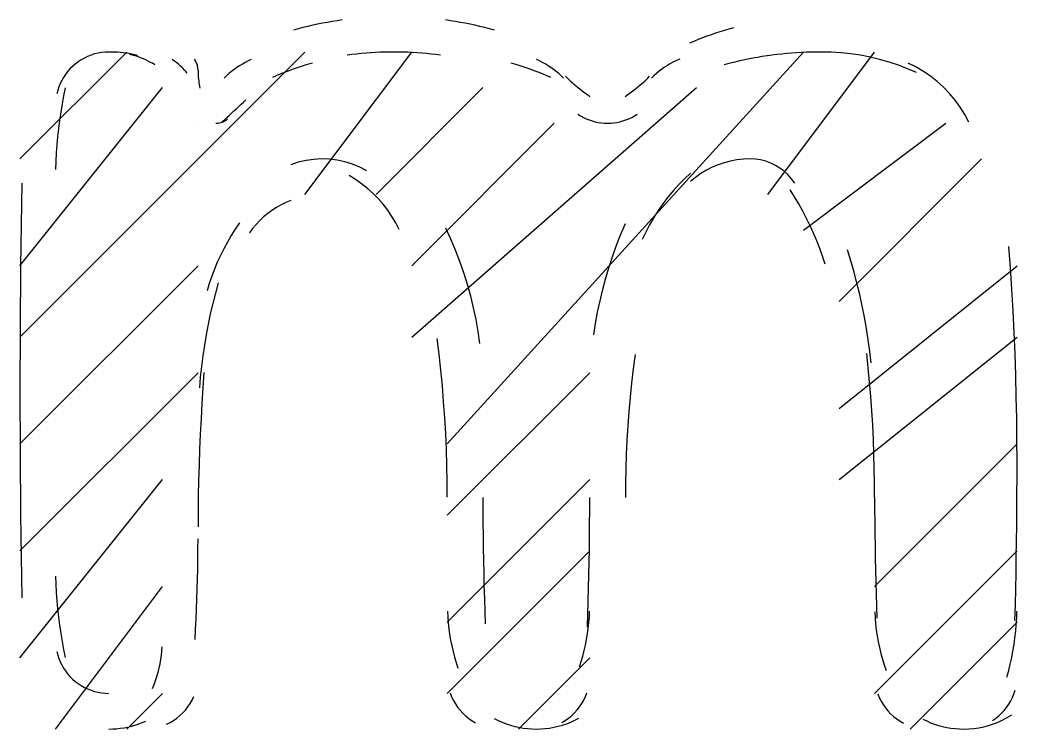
# Model space of a CAD drawing. Header units: millimetres. Extents: x 43 to 1147, y -811 to -31.
# Drawn here: x 803.56 to 806.92, y -794.2 to -791.812 of the extents above; entities that cross this region are included whole.
import ezdxf

# ---------------------------------------------------------------- set-up
doc = ezdxf.new("R2010")
doc.units = ezdxf.units.MM
doc.layers.add('EDITED_LINES', color=4, linetype='Continuous')

msp = doc.modelspace()

# ---------------------------------------------------------------- linework, layer by layer
at = {"layer": 'EDITED_LINES'}
for p, q in [((804.6459, -791.8121), (804.6292, -791.8145)), ((805.0107, -791.8145), (804.994, -791.8121)), ((804.4975, -791.842), (804.4813, -791.8464)), ((804.5138, -791.8378), (804.4975, -791.842)), ((804.5302, -791.8338), (804.5138, -791.8378)), ((804.5466, -791.83), (804.5302, -791.8338)), ((804.563, -791.8265), (804.5466, -791.83)), ((804.5795, -791.8232), (804.563, -791.8265)), ((804.596, -791.8201), (804.5795, -791.8232)), ((804.6126, -791.8172), (804.596, -791.8201)), ((804.6292, -791.8145), (804.6126, -791.8172)), ((805.0273, -791.8172), (805.0107, -791.8145)), ((805.0438, -791.8201), (805.0273, -791.8172)), ((805.0604, -791.8232), (805.0438, -791.8201)), ((805.0769, -791.8265), (805.0604, -791.8232)), ((805.0933, -791.83), (805.0769, -791.8265)), ((805.1097, -791.8338), (805.0933, -791.83)), ((805.1261, -791.8378), (805.1097, -791.8338)), ((805.1424, -791.842), (805.1261, -791.8378)), ((805.1586, -791.8464), (805.1424, -791.842)), ((805.9339, -791.8477), (805.9189, -791.8522)), ((805.9489, -791.8433), (805.9339, -791.8477)), ((805.9641, -791.8391), (805.9489, -791.8433)), ((805.8449, -791.8783), (805.8303, -791.8841)), ((805.8595, -791.8727), (805.8449, -791.8783)), ((805.8743, -791.8672), (805.8595, -791.8727)), ((805.8891, -791.862), (805.8743, -791.8672)), ((805.9039, -791.857), (805.8891, -791.862)), ((805.9189, -791.8522), (805.9039, -791.857)), ((805.8303, -791.8841), (805.8158, -791.8901)), ((803.56, -792.88), (804.52, -791.92)), ((803.56, -792.28), (803.92, -791.92)), ((803.7664, -791.9462), (803.7561, -791.953)), ((803.7771, -791.9402), (803.7664, -791.9462)), ((803.7882, -791.9349), (803.7771, -791.9402)), ((803.7996, -791.9304), (803.7882, -791.9349)), ((803.8113, -791.9267), (803.7996, -791.9304)), ((803.8232, -791.9238), (803.8113, -791.9267)), ((803.8353, -791.9217), (803.8232, -791.9238)), ((803.8476, -791.9204), (803.8353, -791.9217)), ((803.86, -791.92), (803.8476, -791.9204)), ((803.8697, -791.9202), (803.86, -791.92)), ((803.8795, -791.9205), (803.8697, -791.9202)), ((803.8892, -791.9211), (803.8795, -791.9205)), ((803.8989, -791.9219), (803.8892, -791.9211)), ((803.9086, -791.9229), (803.8989, -791.9219)), ((803.9182, -791.9241), (803.9086, -791.9229)), ((803.9279, -791.9256), (803.9182, -791.9241)), ((803.9375, -791.9272), (803.9279, -791.9256)), ((803.9379, -791.9303), (803.929, -791.928)), ((803.947, -791.9292), (803.9375, -791.9272)), ((803.9468, -791.9328), (803.9379, -791.9303)), ((803.9557, -791.9356), (803.9468, -791.9328)), ((803.9565, -791.9313), (803.947, -791.9292)), ((803.9644, -791.9387), (803.9557, -791.9356)), ((803.973, -791.9421), (803.9644, -791.9387)), ((803.9815, -791.9457), (803.973, -791.9421)), ((803.9899, -791.9496), (803.9815, -791.9457)), ((804.0784, -791.9493), (804.0726, -791.9456)), ((804.1501, -791.947), (804.1478, -791.9438)), ((804.1521, -791.9503), (804.1501, -791.947)), ((804.3395, -791.9452), (804.3294, -791.9499)), ((804.52, -792.4), (804.88, -791.92)), ((804.6781, -791.9288), (804.6625, -791.9309)), ((804.6938, -791.927), (804.6781, -791.9288)), ((804.7096, -791.9253), (804.6938, -791.927)), ((804.7253, -791.9239), (804.7096, -791.9253)), ((804.7411, -791.9227), (804.7253, -791.9239)), ((804.7568, -791.9217), (804.7411, -791.9227)), ((804.7726, -791.921), (804.7568, -791.9217)), ((804.7884, -791.9204), (804.7726, -791.921)), ((804.8042, -791.9201), (804.7884, -791.9204)), ((804.82, -791.92), (804.8042, -791.9201)), ((804.8358, -791.9201), (804.82, -791.92)), ((804.8516, -791.9204), (804.8358, -791.9201)), ((804.8674, -791.921), (804.8516, -791.9204)), ((804.8832, -791.9217), (804.8674, -791.921)), ((804.8989, -791.9227), (804.8832, -791.9217)), ((804.9147, -791.9239), (804.8989, -791.9227)), ((804.9304, -791.9253), (804.9147, -791.9239)), ((804.9461, -791.927), (804.9304, -791.9253)), ((804.9618, -791.9288), (804.9461, -791.927)), ((804.9774, -791.9309), (804.9618, -791.9288)), ((805, -793.24), (806.2, -791.92)), ((805.3105, -791.9499), (805.3004, -791.9452)), ((805.7725, -791.9484), (805.7621, -791.9535)), ((805.7831, -791.9437), (805.7725, -791.9484)), ((805.9968, -791.9478), (805.9808, -791.9513)), ((806.0129, -791.9445), (805.9968, -791.9478)), ((806.0291, -791.9413), (806.0129, -791.9445)), ((806.0453, -791.9384), (806.0291, -791.9413)), ((806.0615, -791.9357), (806.0453, -791.9384)), ((806.0778, -791.9332), (806.0615, -791.9357)), ((806.0941, -791.931), (806.0778, -791.9332)), ((806.08, -792.4), (806.44, -791.92)), ((806.1106, -791.9289), (806.0941, -791.931)), ((806.1271, -791.927), (806.1106, -791.9289)), ((806.1437, -791.9254), (806.1271, -791.927)), ((806.1602, -791.9239), (806.1437, -791.9254)), ((806.1768, -791.9227), (806.1602, -791.9239)), ((806.1935, -791.9217), (806.1768, -791.9227)), ((806.2101, -791.921), (806.1935, -791.9217)), ((806.2267, -791.9204), (806.2101, -791.921)), ((806.2434, -791.9201), (806.2267, -791.9204)), ((806.26, -791.92), (806.2434, -791.9201)), ((806.2932, -791.9207), (806.26, -791.92)), ((806.3263, -791.9228), (806.2932, -791.9207)), ((806.3593, -791.9263), (806.3263, -791.9228)), ((806.392, -791.9312), (806.3593, -791.9263)), ((806.4245, -791.9375), (806.392, -791.9312)), ((806.4567, -791.9452), (806.4245, -791.9375)), ((806.4885, -791.9542), (806.4567, -791.9452)), ((803.7286, -791.977), (803.7207, -791.986)), ((803.7371, -791.9685), (803.7286, -791.977)), ((803.7462, -791.9605), (803.7371, -791.9685)), ((803.7561, -791.953), (803.7462, -791.9605)), ((803.9982, -791.9537), (803.9899, -791.9496)), ((804.0063, -791.9581), (803.9982, -791.9537)), ((804.0143, -791.9627), (804.0063, -791.9581)), ((804.0841, -791.9532), (804.0784, -791.9493)), ((804.0897, -791.9573), (804.0841, -791.9532)), ((804.095, -791.9616), (804.0897, -791.9573)), ((804.1003, -791.9661), (804.095, -791.9616)), ((804.1053, -791.9708), (804.1003, -791.9661)), ((804.1101, -791.9756), (804.1053, -791.9708)), ((804.1148, -791.9807), (804.1101, -791.9756)), ((804.1193, -791.986), (804.1148, -791.9807)), ((804.1539, -791.9537), (804.1521, -791.9503)), ((804.1555, -791.9573), (804.1539, -791.9537)), ((804.1569, -791.9609), (804.1555, -791.9573)), ((804.158, -791.9646), (804.1569, -791.9609)), ((804.1588, -791.9684), (804.158, -791.9646)), ((804.1595, -791.9722), (804.1588, -791.9684)), ((804.1598, -791.9761), (804.1595, -791.9722)), ((804.16, -791.98), (804.1598, -791.9761)), ((804.16, -791.98), (804.16, -791.9862)), ((804.2817, -791.9787), (804.2728, -791.9855)), ((804.2908, -791.9722), (804.2817, -791.9787)), ((804.3001, -791.9661), (804.2908, -791.9722)), ((804.3096, -791.9604), (804.3001, -791.9661)), ((804.3194, -791.9549), (804.3096, -791.9604)), ((804.3294, -791.9499), (804.3194, -791.9549)), ((804.4773, -791.9793), (804.4638, -791.9842)), ((804.4909, -791.9746), (804.4773, -791.9793)), ((804.5045, -791.97), (804.4909, -791.9746)), ((804.5182, -791.9657), (804.5045, -791.97)), ((804.532, -791.9615), (804.5182, -791.9657)), ((804.5458, -791.9576), (804.532, -791.9615)), ((805.2279, -791.9615), (805.2141, -791.9575)), ((805.2417, -791.9656), (805.2279, -791.9615)), ((805.2554, -791.97), (805.2417, -791.9656)), ((805.269, -791.9745), (805.2554, -791.97)), ((805.2826, -791.9792), (805.269, -791.9745)), ((805.296, -791.9842), (805.2826, -791.9792)), ((805.3205, -791.9549), (805.3105, -791.9499)), ((805.3303, -791.9603), (805.3205, -791.9549)), ((805.3398, -791.9661), (805.3303, -791.9603)), ((805.3492, -791.9722), (805.3398, -791.9661)), ((805.3583, -791.9787), (805.3492, -791.9722)), ((805.3671, -791.9855), (805.3583, -791.9787)), ((805.7229, -791.9778), (805.7137, -791.9848)), ((805.7324, -791.9712), (805.7229, -791.9778)), ((805.742, -791.9649), (805.7324, -791.9712)), ((805.752, -791.959), (805.742, -791.9649)), ((805.7621, -791.9535), (805.752, -791.959)), ((805.9488, -791.959), (805.9329, -791.9632)), ((805.9648, -791.9551), (805.9488, -791.959)), ((805.9808, -791.9513), (805.9648, -791.9551)), ((806.52, -791.9646), (806.4885, -791.9542)), ((806.551, -791.9763), (806.52, -791.9646)), ((806.5815, -791.9894), (806.551, -791.9763)), ((806.5794, -791.9704), (806.5532, -791.9574)), ((806.6045, -791.9851), (806.5794, -791.9704)), ((803.7068, -792.0055), (803.7008, -792.0159)), ((803.7134, -791.9955), (803.7068, -792.0055)), ((803.7207, -791.986), (803.7134, -791.9955)), ((804.1235, -791.9914), (804.1193, -791.986)), ((804.16, -791.9862), (804.1602, -791.9924)), ((804.1602, -791.9924), (804.1605, -791.9986)), ((804.1605, -791.9986), (804.161, -792.0047)), ((804.161, -792.0047), (804.1616, -792.0109)), ((804.1616, -792.0109), (804.1623, -792.0171)), ((804.2559, -792.0001), (804.2478, -792.0078)), ((804.2642, -791.9926), (804.2559, -792.0001)), ((804.2728, -791.9855), (804.2642, -791.9926)), ((804.4238, -792.0001), (804.4106, -792.0058)), ((804.4371, -791.9946), (804.4238, -792.0001)), ((804.4504, -791.9893), (804.4371, -791.9946)), ((804.4638, -791.9842), (804.4504, -791.9893)), ((805.3095, -791.9893), (805.296, -791.9842)), ((805.3228, -791.9946), (805.3095, -791.9893)), ((805.3361, -792.0001), (805.3228, -791.9946)), ((805.3493, -792.0057), (805.3361, -792.0001)), ((805.3757, -791.9926), (805.3671, -791.9855)), ((805.384, -792), (805.3757, -791.9926)), ((805.3921, -792.0078), (805.384, -792)), ((805.3981, -792.0018), (805.4058, -792.0093)), ((805.4058, -792.0093), (805.4136, -792.0167)), ((805.6664, -792.0167), (805.6742, -792.0093)), ((805.6742, -792.0093), (805.6818, -792.0018)), ((805.6962, -791.9998), (805.6878, -792.0078)), ((805.7048, -791.9921), (805.6962, -791.9998)), ((805.7137, -791.9848), (805.7048, -791.9921)), ((806.6285, -792.0014), (806.6045, -791.9851)), ((806.6512, -792.0193), (806.6285, -792.0014)), ((803.56, -792.64), (804.04, -792.04)), ((803.6873, -792.0492), (803.6843, -792.0609)), ((803.6911, -792.0378), (803.6873, -792.0492)), ((803.6956, -792.0266), (803.6911, -792.0378)), ((803.7008, -792.0159), (803.6956, -792.0266)), ((803.7129, -792.0406), (803.7071, -792.0678)), ((804.1623, -792.0171), (804.1631, -792.0232)), ((804.1631, -792.0232), (804.164, -792.0293)), ((804.164, -792.0293), (804.1651, -792.0354)), ((804.1651, -792.0354), (804.1663, -792.0415)), ((804.76, -792.4), (805.12, -792.04)), ((804.88, -792.88), (805.84, -792.04)), ((805.4136, -792.0167), (805.4215, -792.0239)), ((805.4215, -792.0239), (805.4296, -792.0309)), ((805.4296, -792.0309), (805.4378, -792.0378)), ((805.4378, -792.0378), (805.4462, -792.0445)), ((805.4462, -792.0445), (805.4546, -792.051)), ((805.6253, -792.051), (805.6338, -792.0445)), ((805.6338, -792.0445), (805.6421, -792.0378)), ((805.6421, -792.0378), (805.6504, -792.0309)), ((805.6504, -792.0309), (805.6584, -792.0239)), ((805.6584, -792.0239), (805.6664, -792.0167)), ((806.6726, -792.0387), (806.6512, -792.0193)), ((806.6927, -792.0596), (806.6726, -792.0387)), ((803.7071, -792.0678), (803.7019, -792.095)), ((804.3129, -792.0884), (804.3207, -792.0807)), ((805.4546, -792.051), (805.4632, -792.0574)), ((805.4632, -792.0574), (805.472, -792.0636)), ((805.472, -792.0636), (805.4808, -792.0696)), ((805.5991, -792.0696), (805.608, -792.0636)), ((805.608, -792.0636), (805.6167, -792.0574)), ((805.6167, -792.0574), (805.6253, -792.051)), ((806.7112, -792.0818), (806.6927, -792.0596)), ((806.7283, -792.1053), (806.7112, -792.0818)), ((803.7019, -792.095), (803.6973, -792.1223)), ((804.2813, -792.1186), (804.2893, -792.1111)), ((804.2893, -792.1111), (804.2972, -792.1036)), ((804.2972, -792.1036), (804.3051, -792.096)), ((804.3051, -792.096), (804.3129, -792.0884)), ((806.7437, -792.13), (806.7283, -792.1053)), ((803.6932, -792.1497), (803.6897, -792.1772)), ((803.6973, -792.1223), (803.6932, -792.1497)), ((804.2407, -792.1551), (804.2489, -792.1479)), ((804.2489, -792.1479), (804.2571, -792.1407)), ((804.2523, -792.1505), (804.2559, -792.1481)), ((804.2559, -792.1481), (804.2592, -792.1454)), ((804.2571, -792.1407), (804.2652, -792.1334)), ((804.2652, -792.1334), (804.2733, -792.126)), ((804.2733, -792.126), (804.2813, -792.1186)), ((805.4403, -792.1298), (805.4493, -792.1354)), ((805.4493, -792.1354), (805.4586, -792.1405)), ((805.4586, -792.1405), (805.4681, -792.145)), ((805.4681, -792.145), (805.4779, -792.1489)), ((805.4779, -792.1489), (805.4879, -792.1523)), ((805.5921, -792.1523), (805.602, -792.1489)), ((805.602, -792.1489), (805.6118, -792.145)), ((805.6118, -792.145), (805.6214, -792.1405)), ((805.6214, -792.1405), (805.6307, -792.1354)), ((805.6307, -792.1354), (805.6396, -792.1298)), ((806.7574, -792.1558), (806.7437, -792.13)), ((803.6897, -792.1772), (803.6867, -792.2047)), ((804.16, -792.16), (804.16, -792.16)), ((804.22, -792.16), (804.2243, -792.1598)), ((804.2243, -792.1598), (804.2285, -792.1594)), ((804.2285, -792.1594), (804.2327, -792.1586)), ((804.2327, -792.1586), (804.2369, -792.1575)), ((804.2369, -792.1575), (804.2409, -792.1562)), ((804.2409, -792.1562), (804.2448, -792.1546)), ((804.2448, -792.1546), (804.2486, -792.1527)), ((804.2486, -792.1527), (804.2523, -792.1505)), ((804.88, -792.64), (805.36, -792.16)), ((805.4879, -792.1523), (805.4981, -792.155)), ((805.4981, -792.155), (805.5084, -792.1572)), ((805.5084, -792.1572), (805.5188, -792.1587)), ((805.5188, -792.1587), (805.5294, -792.1597)), ((805.5294, -792.1597), (805.54, -792.16)), ((805.54, -792.16), (805.5506, -792.1597)), ((805.5506, -792.1597), (805.5611, -792.1587)), ((805.5611, -792.1587), (805.5716, -792.1572)), ((805.5716, -792.1572), (805.5819, -792.155)), ((805.5819, -792.155), (805.5921, -792.1523)), ((806.2, -792.52), (806.68, -792.16)), ((803.6867, -792.2047), (803.6842, -792.2323)), ((803.6842, -792.2323), (803.6823, -792.2599)), ((803.6823, -792.2599), (803.681, -792.2876)), ((804.5503, -792.2815), (804.524, -792.2853)), ((804.5767, -792.28), (804.5503, -792.2815)), ((804.6031, -792.2809), (804.5767, -792.28)), ((804.6293, -792.2841), (804.6031, -792.2809)), ((804.6551, -792.2896), (804.6293, -792.2841)), ((805.9761, -792.2833), (805.9546, -792.2872)), ((805.9979, -792.2808), (805.9761, -792.2833)), ((806.02, -792.28), (805.9979, -792.2808)), ((806.0381, -792.2809), (806.02, -792.28)), ((806.0559, -792.2836), (806.0381, -792.2809)), ((806.0732, -792.2881), (806.0559, -792.2836)), ((806.32, -792.76), (806.8, -792.28)), ((803.681, -792.2876), (803.6802, -792.3153)), ((804.498, -792.2914), (804.4725, -792.2999)), ((804.524, -792.2853), (804.498, -792.2914)), ((804.6805, -792.2974), (804.6551, -792.2896)), ((804.7053, -792.3074), (804.6805, -792.2974)), ((804.7292, -792.3198), (804.7053, -792.3074)), ((805.8927, -792.3083), (805.8733, -792.3183)), ((805.9128, -792.2998), (805.8927, -792.3083)), ((805.9334, -792.2928), (805.9128, -792.2998)), ((805.9546, -792.2872), (805.9334, -792.2928)), ((806.0899, -792.2942), (806.0732, -792.2881)), ((806.1059, -792.3018), (806.0899, -792.2942)), ((806.121, -792.3111), (806.1059, -792.3018)), ((806.1352, -792.3217), (806.121, -792.3111)), ((804.6905, -792.349), (804.6689, -792.3357)), ((804.7112, -792.3635), (804.6905, -792.349)), ((805.7992, -792.3475), (805.7797, -792.3673)), ((805.8196, -792.3284), (805.7992, -792.3475)), ((805.8368, -792.3424), (805.8198, -792.3566)), ((805.8546, -792.3297), (805.8368, -792.3424)), ((805.8733, -792.3183), (805.8546, -792.3297)), ((806.1484, -792.3338), (806.1352, -792.3217)), ((806.1603, -792.3473), (806.1484, -792.3338)), ((806.171, -792.362), (806.1603, -792.3473)), ((803.5663, -792.3619), (803.5651, -792.4317)), ((804.731, -792.3792), (804.7112, -792.3635)), ((804.7497, -792.396), (804.731, -792.3792)), ((805.7797, -792.3673), (805.761, -792.388)), ((806.1703, -792.408), (806.1555, -792.3846)), ((804.7674, -792.4139), (804.7497, -792.396)), ((804.784, -792.4328), (804.7674, -792.4139)), ((805.7433, -792.4094), (805.7265, -792.4315)), ((805.761, -792.388), (805.7433, -792.4094)), ((806.1844, -792.4318), (806.1703, -792.408)), ((803.5651, -792.4317), (803.564, -792.5015)), ((804.4242, -792.4436), (804.4092, -792.4534)), ((804.4397, -792.4348), (804.4242, -792.4436)), ((804.4558, -792.4269), (804.4397, -792.4348)), ((804.4725, -792.4199), (804.4558, -792.4269)), ((804.7994, -792.4527), (804.784, -792.4328)), ((805.7265, -792.4315), (805.7106, -792.4542)), ((806.1979, -792.456), (806.1844, -792.4318)), ((804.3811, -792.4754), (804.368, -792.4877)), ((804.3948, -792.464), (804.3811, -792.4754)), ((804.4092, -792.4534), (804.3948, -792.464)), ((804.8137, -792.4735), (804.7994, -792.4527)), ((804.8267, -792.4952), (804.8137, -792.4735)), ((805.6957, -792.4777), (805.6818, -792.5018)), ((805.7106, -792.4542), (805.6957, -792.4777)), ((806.2106, -792.4806), (806.1979, -792.456)), ((806.2228, -792.5054), (806.2106, -792.4806)), ((803.564, -792.5015), (803.5631, -792.5713)), ((804.2851, -792.5163), (804.2717, -792.5379)), ((804.2993, -792.4952), (804.2851, -792.5163)), ((804.3442, -792.5144), (804.3335, -792.5289)), ((804.3557, -792.5007), (804.3442, -792.5144)), ((804.368, -792.4877), (804.3557, -792.5007)), ((804.8384, -792.5178), (804.8267, -792.4952)), ((805.0123, -792.5502), (804.9952, -792.5132)), ((805.5992, -792.499), (805.5838, -792.5348)), ((805.6818, -792.5018), (805.6689, -792.5264)), ((806.2342, -792.5306), (806.2228, -792.5054)), ((804.2717, -792.5379), (804.2589, -792.5599)), ((805.0281, -792.5877), (805.0123, -792.5502)), ((805.5838, -792.5348), (805.5695, -792.5711)), ((805.6689, -792.5264), (805.657, -792.5517)), ((806.245, -792.5561), (806.2342, -792.5306)), ((803.5631, -792.5713), (803.5623, -792.6411)), ((804.2469, -792.5823), (804.2356, -792.6051)), ((804.2589, -792.5599), (804.2469, -792.5823)), ((805.5695, -792.5711), (805.5562, -792.6077)), ((806.255, -792.5819), (806.245, -792.5561)), ((806.2644, -792.6079), (806.255, -792.5819)), ((806.3602, -792.6236), (806.3489, -792.5864)), ((806.8976, -792.6469), (806.8924, -792.5745)), ((804.2356, -792.6051), (804.2251, -792.6282)), ((805.0427, -792.6256), (805.0281, -792.5877)), ((805.5562, -792.6077), (805.544, -792.6447)), ((806.2731, -792.6342), (806.2644, -792.6079)), ((803.56, -793.24), (804.16, -792.64)), ((803.5623, -792.6411), (803.5616, -792.7109)), ((804.2153, -792.6516), (804.2063, -792.6754)), ((804.2251, -792.6282), (804.2153, -792.6516)), ((805.0561, -792.664), (805.0427, -792.6256)), ((805.544, -792.6447), (805.5328, -792.682)), ((806.32, -793.12), (806.92, -792.64)), ((806.3708, -792.6611), (806.3602, -792.6236)), ((806.9023, -792.7194), (806.8976, -792.6469)), ((804.2063, -792.6754), (804.198, -792.6995)), ((805.0683, -792.7028), (805.0561, -792.664)), ((805.5328, -792.682), (805.5226, -792.7196)), ((806.3806, -792.6988), (806.3708, -792.6611)), ((803.5616, -792.7109), (803.561, -792.7807)), ((804.198, -792.6995), (804.1906, -792.7238)), ((804.2281, -792.6976), (804.2185, -792.7322)), ((805.0792, -792.742), (805.0683, -792.7028)), ((805.5226, -792.7196), (805.5136, -792.7575)), ((806.3897, -792.7366), (806.3806, -792.6988)), ((806.9065, -792.7919), (806.9023, -792.7194)), ((804.2185, -792.7322), (804.2097, -792.767)), ((805.0888, -792.7815), (805.0792, -792.742)), ((806.398, -792.7746), (806.3897, -792.7366)), ((803.561, -792.7807), (803.5606, -792.8506)), ((804.2097, -792.767), (804.2015, -792.802)), ((805.0971, -792.8213), (805.0888, -792.7815)), ((805.5136, -792.7575), (805.5056, -792.7956)), ((806.4056, -792.8128), (806.398, -792.7746)), ((804.2015, -792.802), (804.1941, -792.8371)), ((805.1042, -792.8613), (805.0971, -792.8213)), ((805.5056, -792.7956), (805.4986, -792.834)), ((806.4125, -792.8511), (806.4056, -792.8128)), ((806.91, -792.8644), (806.9065, -792.7919)), ((803.5606, -792.8506), (803.5602, -792.9204)), ((804.1941, -792.8371), (804.1874, -792.8723)), ((805.4986, -792.834), (805.4928, -792.8726)), ((806.4186, -792.8896), (806.4125, -792.8511)), ((804.1874, -792.8723), (804.1814, -792.9077)), ((804.9727, -792.938), (804.9662, -792.8847)), ((805.11, -792.9017), (805.1042, -792.8613)), ((806.32, -793.36), (806.92, -792.88)), ((806.9131, -792.937), (806.91, -792.8644)), ((803.5602, -792.9204), (803.5601, -792.9902)), ((804.1814, -792.9077), (804.1761, -792.9432)), ((806.4239, -792.9282), (806.4186, -792.8896)), ((804.1761, -792.9432), (804.1716, -792.9788)), ((804.9784, -792.9913), (804.9727, -792.938)), ((805.6328, -792.9392), (805.6265, -792.987)), ((806.4188, -792.9838), (806.4139, -792.9355)), ((806.4285, -792.9669), (806.4239, -792.9282)), ((806.9156, -793.0095), (806.9131, -792.937)), ((804.1716, -792.9788), (804.1678, -793.0146)), ((805.6265, -792.987), (805.621, -793.0349)), ((806.4233, -793.0321), (806.4188, -792.9838)), ((803.5601, -792.9902), (803.56, -793.06)), ((803.56, -793.6), (804.16, -793)), ((804.1678, -793.0146), (804.1648, -793.0504)), ((804.1802, -792.999), (804.1765, -793.0509)), ((804.9834, -793.0447), (804.9784, -792.9913)), ((805, -793.48), (805.48, -793)), ((806.9175, -793.0821), (806.9156, -793.0095)), ((804.1765, -793.0509), (804.1732, -793.1029)), ((804.9878, -793.0981), (804.9834, -793.0447)), ((805.621, -793.0349), (805.616, -793.0829)), ((806.4272, -793.0804), (806.4233, -793.0321)), ((803.56, -793.06), (803.5601, -793.1298)), ((805.616, -793.0829), (805.6118, -793.1309)), ((806.4306, -793.1288), (806.4272, -793.0804)), ((806.9189, -793.1547), (806.9175, -793.0821)), ((804.1732, -793.1029), (804.1702, -793.1548)), ((804.9915, -793.1516), (804.9878, -793.0981)), ((803.5601, -793.1298), (803.5602, -793.1996)), ((804.1702, -793.1548), (804.1676, -793.2068)), ((804.9946, -793.2052), (804.9915, -793.1516)), ((805.6118, -793.1309), (805.6082, -793.179)), ((806.4335, -793.1772), (806.4306, -793.1288)), ((806.9197, -793.2274), (806.9189, -793.1547)), ((805.6082, -793.179), (805.6052, -793.2272)), ((806.4358, -793.2256), (806.4335, -793.1772)), ((803.5602, -793.1996), (803.5606, -793.2694)), ((804.1676, -793.2068), (804.1654, -793.2589)), ((804.997, -793.2587), (804.9946, -793.2052)), ((804.1654, -793.2589), (804.1636, -793.3109)), ((804.9986, -793.3123), (804.997, -793.2587)), ((805.6052, -793.2272), (805.6029, -793.2753)), ((806.4376, -793.2741), (806.4358, -793.2256)), ((806.44, -793.72), (806.92, -793.24)), ((806.92, -793.3), (806.9197, -793.2274)), ((803.5606, -793.2694), (803.561, -793.3392)), ((805.6029, -793.2753), (805.6013, -793.3235)), ((806.439, -793.3226), (806.4376, -793.2741)), ((804.1636, -793.3109), (804.1622, -793.3629)), ((804.9997, -793.3659), (804.9986, -793.3123)), ((805.6013, -793.3235), (805.6003, -793.3717)), ((806.4397, -793.3711), (806.439, -793.3226)), ((806.9199, -793.3535), (806.92, -793.3)), ((803.561, -793.3392), (803.5616, -793.4091)), ((806.9197, -793.4069), (806.9199, -793.3535)), ((803.56, -793.96), (804.04, -793.36)), ((804.1622, -793.3629), (804.1611, -793.415)), ((805, -793.4196), (804.9997, -793.3659)), ((805, -793.84), (805.48, -793.36)), ((805.6003, -793.3717), (805.6, -793.42)), ((806.44, -793.4196), (806.4397, -793.3711)), ((803.5616, -793.4091), (803.5623, -793.4789)), ((804.1611, -793.415), (804.1604, -793.467)), ((805.12, -793.42), (805.1201, -793.4626)), ((805.4799, -793.4637), (805.48, -793.42)), ((806.44, -793.42), (806.4401, -793.4607)), ((806.9194, -793.4604), (806.9197, -793.4069)), ((806.9189, -793.5139), (806.9194, -793.4604)), ((803.5623, -793.4789), (803.5631, -793.5487)), ((804.1604, -793.467), (804.16, -793.5191)), ((805.1201, -793.4626), (805.1203, -793.5052)), ((805.4797, -793.5074), (805.4799, -793.4637)), ((806.4401, -793.4607), (806.4403, -793.5014)), ((805.1203, -793.5052), (805.1207, -793.5477)), ((805.4793, -793.5511), (805.4797, -793.5074)), ((806.4403, -793.5014), (806.4407, -793.5421)), ((806.9182, -793.5673), (806.9189, -793.5139)), ((803.5631, -793.5487), (803.564, -793.6185)), ((804.1598, -793.5931), (804.16, -793.5591)), ((805.1207, -793.5477), (805.1212, -793.5903)), ((805.4788, -793.5948), (805.4793, -793.5511)), ((806.4407, -793.5421), (806.4413, -793.5829)), ((804.1594, -793.627), (804.1598, -793.5931)), ((805.1212, -793.5903), (805.1219, -793.6329)), ((805.4781, -793.6385), (805.4788, -793.5948)), ((806.4413, -793.5829), (806.442, -793.6236)), ((806.9175, -793.6208), (806.9182, -793.5673)), ((803.564, -793.6185), (803.5651, -793.6883)), ((804.1589, -793.6609), (804.1594, -793.627)), ((805, -794.08), (805.48, -793.6)), ((806.44, -794.08), (806.92, -793.6)), ((806.442, -793.6236), (806.4428, -793.6643)), ((806.9166, -793.6743), (806.9175, -793.6208)), ((804.1582, -793.6948), (804.1589, -793.6609)), ((805.1219, -793.6329), (805.1227, -793.6755)), ((805.4773, -793.6821), (805.4781, -793.6385)), ((803.5651, -793.6883), (803.5663, -793.7581)), ((803.6802, -793.6847), (803.681, -793.7124)), ((804.1573, -793.7286), (804.1582, -793.6948)), ((805.1227, -793.6755), (805.1237, -793.718)), ((805.4763, -793.7258), (805.4773, -793.6821)), ((806.4428, -793.6643), (806.4438, -793.705)), ((806.9155, -793.7277), (806.9166, -793.6743)), ((803.68, -794.2), (804.04, -793.72)), ((803.681, -793.7124), (803.6823, -793.7401)), ((804.1563, -793.7625), (804.1573, -793.7286)), ((805.1237, -793.718), (805.1249, -793.7606)), ((805.4752, -793.7695), (805.4763, -793.7258)), ((806.4438, -793.705), (806.445, -793.7457)), ((806.9143, -793.7812), (806.9155, -793.7277)), ((803.6823, -793.7401), (803.6842, -793.7677)), ((804.1551, -793.7964), (804.1563, -793.7625)), ((805.1249, -793.7606), (805.1261, -793.8031)), ((806.445, -793.7457), (806.4463, -793.7864)), ((803.6842, -793.7677), (803.6867, -793.7953)), ((803.6867, -793.7953), (803.6897, -793.8228)), ((804.1537, -793.8303), (804.1551, -793.7964)), ((805.4739, -793.8132), (805.4752, -793.7695)), ((806.4463, -793.7864), (806.4478, -793.8271)), ((806.913, -793.8347), (806.9143, -793.7812)), ((803.6897, -793.8228), (803.6932, -793.8503)), ((805.0004, -793.8036), (805.0014, -793.8231)), ((805.0014, -793.8231), (805.0029, -793.8426)), ((805.1261, -793.8031), (805.1276, -793.8457)), ((805.4725, -793.8569), (805.4739, -793.8132)), ((805.4772, -793.8412), (805.4787, -793.822)), ((805.4787, -793.822), (805.4796, -793.8028)), ((806.4405, -793.8054), (806.4416, -793.8256)), ((806.4416, -793.8256), (806.4433, -793.8458)), ((806.9174, -793.8483), (806.9188, -793.8259)), ((806.9188, -793.8259), (806.9197, -793.8034)), ((803.6932, -793.8503), (803.6973, -793.8777)), ((804.1521, -793.8642), (804.1537, -793.8303)), ((805.0029, -793.8426), (805.0051, -793.862)), ((805.0051, -793.862), (805.0078, -793.8813)), ((805.4725, -793.8792), (805.4751, -793.8602)), ((805.4751, -793.8602), (805.4772, -793.8412)), ((806.4433, -793.8458), (806.4456, -793.8658)), ((806.56, -794.2), (806.92, -793.84)), ((806.9154, -793.8707), (806.9174, -793.8483)), ((803.6973, -793.8777), (803.7019, -793.905)), ((804.1504, -793.898), (804.1521, -793.8642)), ((805.0078, -793.8813), (805.0111, -793.9006)), ((805.4694, -793.8982), (805.4725, -793.8792)), ((806.4456, -793.8658), (806.4485, -793.8859)), ((806.4485, -793.8859), (806.4521, -793.9058)), ((806.9097, -793.9153), (806.9128, -793.8931)), ((806.9128, -793.8931), (806.9154, -793.8707)), ((803.7019, -793.905), (803.7071, -793.9322)), ((804.0383, -793.9372), (804.0394, -793.9226)), ((805.0111, -793.9006), (805.0149, -793.9197)), ((805.0149, -793.9197), (805.0193, -793.9387)), ((805.4614, -793.9357), (805.4657, -793.917)), ((805.4657, -793.917), (805.4694, -793.8982)), ((806.4521, -793.9058), (806.4562, -793.9255)), ((806.4562, -793.9255), (806.461, -793.9452)), ((806.9061, -793.9375), (806.9097, -793.9153)), ((803.6843, -793.9391), (803.6873, -793.9508)), ((803.6873, -793.9508), (803.6911, -793.9622)), ((803.6911, -793.9622), (803.6956, -793.9734)), ((803.7071, -793.9322), (803.7129, -793.9594)), ((804.0347, -793.9661), (804.0368, -793.9517)), ((804.0368, -793.9517), (804.0383, -793.9372)), ((805.0193, -793.9387), (805.0243, -793.9576)), ((805.0243, -793.9576), (805.0299, -793.9763)), ((805.24, -794.2), (805.48, -793.96)), ((805.4513, -793.9727), (805.4566, -793.9543)), ((805.4566, -793.9543), (805.4614, -793.9357)), ((806.461, -793.9452), (806.4663, -793.9647)), ((806.8971, -793.9816), (806.9019, -793.9596)), ((806.9019, -793.9596), (806.9061, -793.9375)), ((803.6956, -793.9734), (803.7008, -793.9841)), ((803.7008, -793.9841), (803.7068, -793.9945)), ((803.7068, -793.9945), (803.7134, -794.0045)), ((804.0257, -794.0088), (804.0292, -793.9947)), ((804.0292, -793.9947), (804.0322, -793.9805)), ((804.0322, -793.9805), (804.0347, -793.9661)), ((805.0299, -793.9763), (805.0359, -793.9949)), ((805.4454, -793.991), (805.4513, -793.9727)), ((806.4663, -793.9647), (806.4723, -793.9841)), ((806.4723, -793.9841), (806.4789, -794.0032)), ((806.8918, -794.0034), (806.8971, -793.9816)), ((803.7134, -794.0045), (803.7207, -794.014)), ((803.7207, -794.014), (803.7286, -794.023)), ((803.7286, -794.023), (803.7371, -794.0315)), ((803.7371, -794.0315), (803.7462, -794.0395)), ((804.0171, -794.0367), (804.0216, -794.0228)), ((804.0216, -794.0228), (804.0257, -794.0088)), ((806.8859, -794.0251), (806.8918, -794.0034)), ((803.7462, -794.0395), (803.7561, -794.047)), ((803.7561, -794.047), (803.7664, -794.0538)), ((803.7664, -794.0538), (803.7771, -794.0598)), ((803.7771, -794.0598), (803.7882, -794.0651)), ((803.7882, -794.0651), (803.7996, -794.0696)), ((804.0067, -794.064), (804.0122, -794.0504)), ((804.0122, -794.0504), (804.0171, -794.0367)), ((803.7996, -794.0696), (803.8113, -794.0733)), ((803.8113, -794.0733), (803.8232, -794.0762)), ((803.8232, -794.0762), (803.8353, -794.0783)), ((803.8353, -794.0783), (803.8476, -794.0796)), ((803.8476, -794.0796), (803.86, -794.08)), ((803.92, -794.2), (804.04, -794.08)), ((804.14, -794.1025), (804.1457, -794.0903)), ((805.0098, -794.0786), (805.0147, -794.0913)), ((805.0147, -794.0913), (805.0205, -794.1035)), ((805.46, -794.1024), (805.4657, -794.0902)), ((805.4657, -794.0902), (805.4705, -794.0776)), ((806.4506, -794.0809), (806.4557, -794.0935)), ((806.4557, -794.0935), (806.4617, -794.1056)), ((806.8985, -794.1054), (806.9042, -794.0937)), ((806.9042, -794.0937), (806.9092, -794.0816)), ((806.9092, -794.0816), (806.9132, -794.069)), ((804.1178, -794.1359), (804.1259, -794.1253)), ((804.1259, -794.1253), (804.1334, -794.1142)), ((804.1334, -794.1142), (804.14, -794.1025)), ((805.0205, -794.1035), (805.0272, -794.1151)), ((805.0272, -794.1151), (805.0347, -794.1263)), ((805.0347, -794.1263), (805.043, -794.1368)), ((805.4378, -794.1358), (805.446, -794.1253)), ((805.446, -794.1253), (805.4534, -794.1141)), ((805.4534, -794.1141), (805.46, -794.1024)), ((806.4617, -794.1056), (806.4685, -794.1172)), ((806.4685, -794.1172), (806.4762, -794.1283)), ((806.4762, -794.1283), (806.4847, -794.1387)), ((806.8764, -794.1374), (806.8845, -794.1273)), ((806.8845, -794.1273), (806.8919, -794.1166)), ((806.8919, -794.1166), (806.8985, -794.1054)), ((804.0779, -794.1711), (804.0888, -794.1634)), ((804.0888, -794.1634), (804.0992, -794.1549)), ((804.0992, -794.1549), (804.1088, -794.1457)), ((804.1088, -794.1457), (804.1178, -794.1359)), ((805.043, -794.1368), (805.052, -794.1466)), ((805.052, -794.1466), (805.0618, -794.1558)), ((805.0618, -794.1558), (805.0723, -794.1642)), ((805.0723, -794.1642), (805.0834, -794.1719)), ((805.1585, -794.1646), (805.1717, -794.1712)), ((805.3978, -794.1712), (805.4088, -794.1634)), ((805.4088, -794.1634), (805.4192, -794.1549)), ((805.4192, -794.1549), (805.4288, -794.1457)), ((805.4288, -794.1457), (805.4378, -794.1358)), ((805.4301, -794.1703), (805.4435, -794.1635)), ((806.4847, -794.1387), (806.4939, -794.1485)), ((806.4939, -794.1485), (806.5038, -794.1575)), ((806.5038, -794.1575), (806.5144, -794.1658)), ((806.5144, -794.1658), (806.5257, -794.1734)), ((806.8371, -794.1716), (806.8479, -794.1641)), ((806.8479, -794.1641), (806.8581, -794.1559)), ((806.8581, -794.1559), (806.8676, -794.147)), ((806.8676, -794.147), (806.8764, -794.1374)), ((806.872, -794.1694), (806.8871, -794.1615)), ((806.8871, -794.1615), (806.9019, -794.1526)), ((803.8728, -794.1997), (803.8855, -794.1989)), ((803.8855, -794.1989), (803.8982, -794.1976)), ((803.8982, -794.1976), (803.9108, -794.1957)), ((803.9108, -794.1957), (803.9233, -794.1933)), ((803.9233, -794.1933), (803.9357, -794.1903)), ((803.9357, -794.1903), (803.948, -794.1868)), ((803.948, -794.1868), (803.9601, -794.1828)), ((803.9601, -794.1828), (803.972, -794.1783)), ((803.972, -794.1783), (803.9838, -794.1733)), ((804.0543, -794.184), (804.0664, -794.1779)), ((804.0664, -794.1779), (804.0779, -794.1711)), ((805.0834, -794.1719), (805.0951, -794.1787)), ((805.1717, -794.1712), (805.1852, -794.1772)), ((805.1852, -794.1772), (805.1989, -794.1825)), ((805.1989, -794.1825), (805.2129, -794.1871)), ((805.2129, -794.1871), (805.2271, -794.191)), ((805.2271, -794.191), (805.2414, -794.1942)), ((805.2414, -794.1942), (805.2559, -794.1968)), ((805.2559, -794.1968), (805.2705, -794.1986)), ((805.2705, -794.1986), (805.2852, -794.1996)), ((805.2852, -794.1996), (805.3, -794.2)), ((805.3, -794.2), (805.315, -794.1996)), ((805.315, -794.1996), (805.3299, -794.1985)), ((805.3299, -794.1985), (805.3448, -794.1966)), ((805.3448, -794.1966), (805.3595, -794.1941)), ((805.3595, -794.1941), (805.374, -794.1907)), ((805.374, -794.1907), (805.3884, -794.1867)), ((805.3861, -794.1781), (805.3978, -794.1712)), ((805.3884, -794.1867), (805.4026, -794.1819)), ((805.4026, -794.1819), (805.4165, -794.1765)), ((805.4165, -794.1765), (805.4301, -794.1703)), ((806.5257, -794.1734), (806.5375, -794.1801)), ((806.6026, -794.1667), (806.6155, -794.1729)), ((806.6155, -794.1729), (806.6286, -794.1786)), ((806.6286, -794.1786), (806.642, -794.1835)), ((806.642, -794.1835), (806.6555, -794.1879)), ((806.6555, -794.1879), (806.6693, -794.1916)), ((806.6693, -794.1916), (806.6832, -794.1946)), ((806.6832, -794.1946), (806.6973, -794.197)), ((806.6973, -794.197), (806.7114, -794.1986)), ((806.7114, -794.1986), (806.7257, -794.1997)), ((806.7257, -794.1997), (806.74, -794.2)), ((806.74, -794.2), (806.7572, -794.1995)), ((806.7572, -794.1995), (806.7742, -794.1981)), ((806.7742, -794.1981), (806.7911, -794.1956)), ((806.7911, -794.1956), (806.8078, -794.1922)), ((806.8078, -794.1922), (806.8243, -794.1879)), ((806.8243, -794.1879), (806.8405, -794.1827)), ((806.8405, -794.1827), (806.8564, -794.1765)), ((806.8564, -794.1765), (806.872, -794.1694)), ((803.86, -794.2), (803.8728, -794.1997))]:
    msp.add_line(p, q, dxfattribs=at)

doc.saveas('drawing.dxf')
